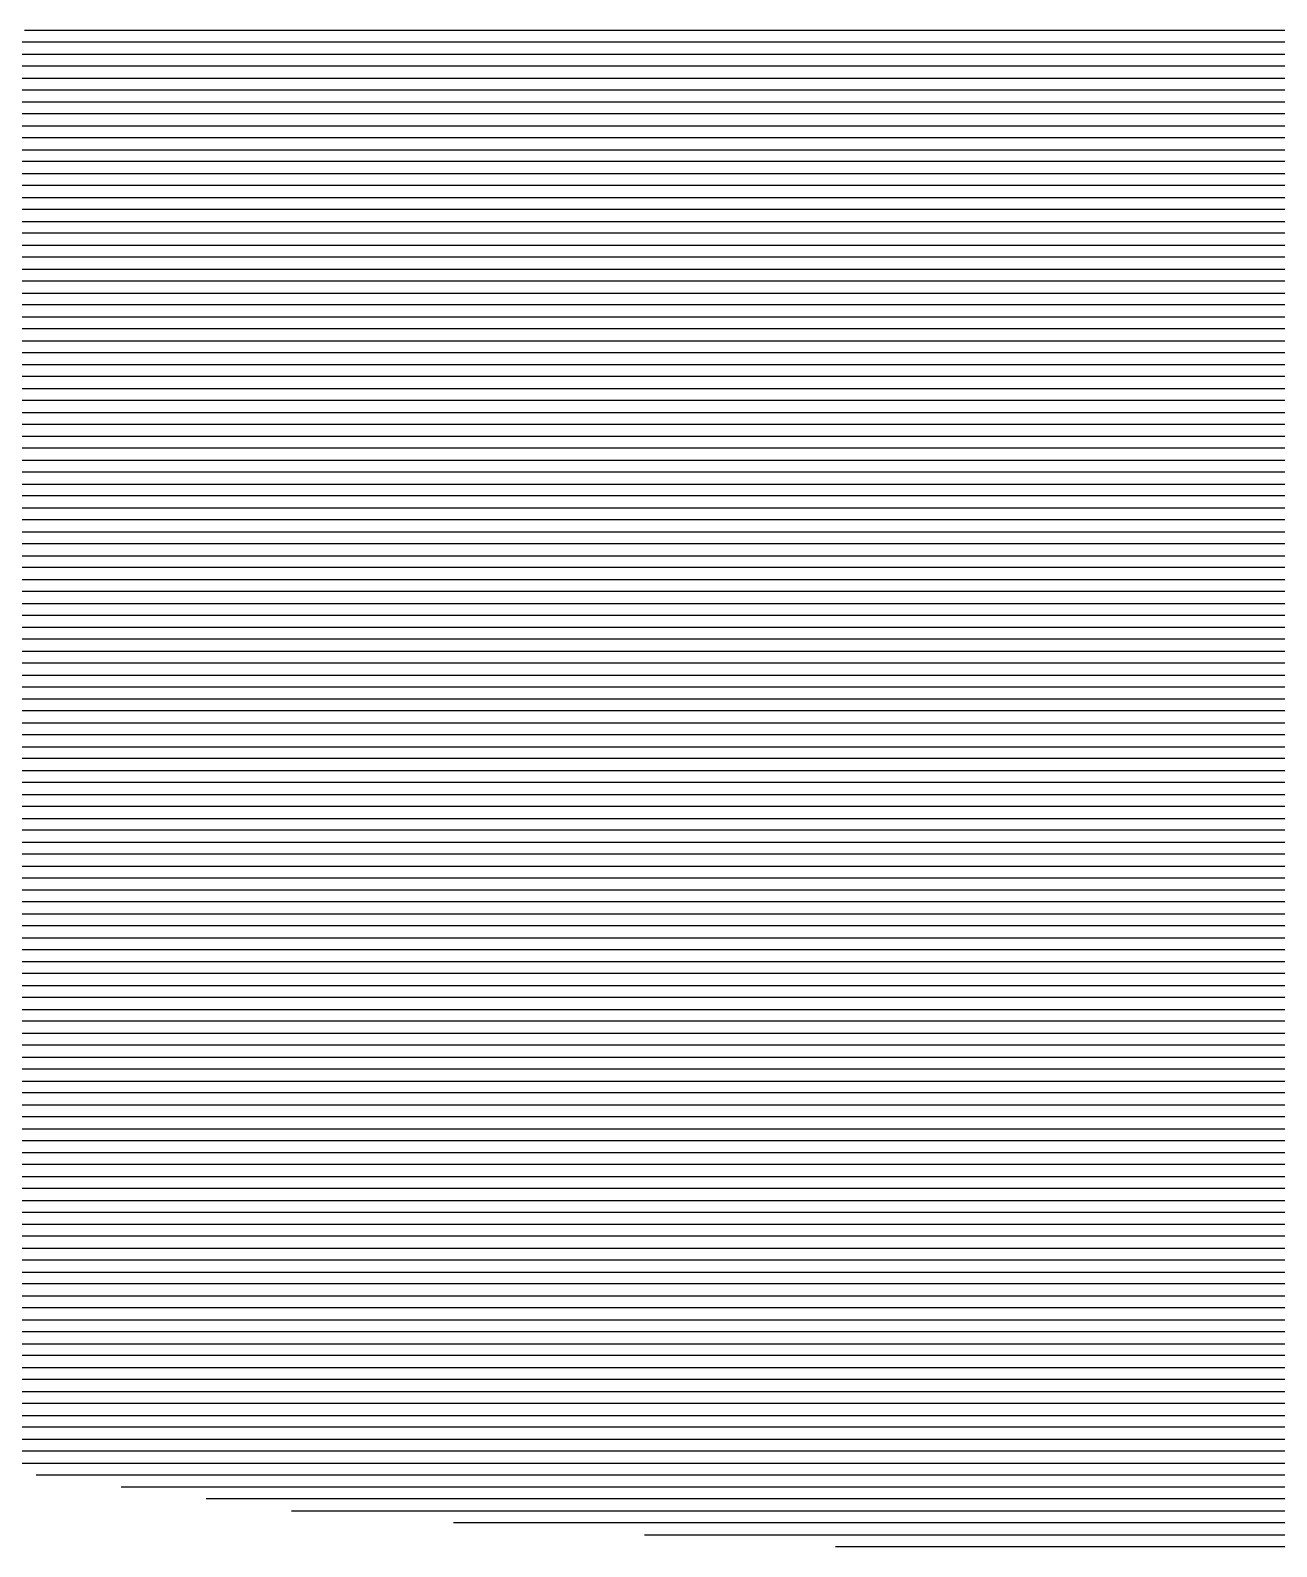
# Model space of a CAD drawing. Header units: metres. Extents: x -7 to 7, y -7 to 7.
# Drawn here: x -0.971 to 0.072, y -6.985 to -5.715 of the extents above; entities that cross this region are included whole.
import ezdxf

# ---------------------------------------------------------------- set-up
doc = ezdxf.new("R2010")
doc.units = ezdxf.units.M

msp = doc.modelspace()

# ---------------------------------------------------------------- linework, layer by layer
for p, q in [((-0.976164, -5.714853, -0.027551), (-0.775647, -5.714853, -0.005822)), ((-0.775647, -5.714853, -0.005822), (-0.489199, -5.714853, 0.025119)), ((-0.489199, -5.714853, 0.025119), (-0.299684, -5.714853, 0.046052)), ((-0.299684, -5.714853, 0.046052), (-0.015812, -5.714853, 0.077194)), ((-0.015812, -5.714853, 0.077194), (0.172051, -5.714853, 0.098316)), ((-0.775307, -5.724853, -0.005478), (-0.978388, -5.724853, -0.027485)), ((-0.491164, -5.724853, 0.025213), (-0.775307, -5.724853, -0.005478)), ((-0.299036, -5.724853, 0.046435), (-0.491164, -5.724853, 0.025213)), ((-0.01739, -5.724853, 0.077333), (-0.299036, -5.724853, 0.046435)), ((0.173122, -5.724853, 0.098753), (-0.01739, -5.724853, 0.077333)), ((-0.980612, -5.734853, -0.02742), (-0.774967, -5.734853, -0.005135)), ((-0.774967, -5.734853, -0.005135), (-0.493129, -5.734853, 0.025308)), ((-0.493129, -5.734853, 0.025308), (-0.298388, -5.734853, 0.046818)), ((-0.298388, -5.734853, 0.046818), (-0.018969, -5.734853, 0.077472)), ((-0.018969, -5.734853, 0.077472), (0.174192, -5.734853, 0.09919)), ((-0.774627, -5.744853, -0.004791), (-0.982836, -5.744853, -0.027354)), ((-0.495095, -5.744853, 0.025402), (-0.774627, -5.744853, -0.004791)), ((-0.297741, -5.744853, 0.047202), (-0.495095, -5.744853, 0.025402)), ((-0.020548, -5.744853, 0.07761), (-0.297741, -5.744853, 0.047202)), ((0.175263, -5.744853, 0.099627), (-0.020548, -5.744853, 0.07761)), ((-0.773948, -5.764853, -0.004104), (-0.987284, -5.764853, -0.027223)), ((-0.98506, -5.754853, -0.027288), (-0.774288, -5.754853, -0.004448)), ((-0.774288, -5.754853, -0.004448), (-0.49706, -5.754853, 0.025497)), ((-0.499025, -5.764853, 0.025591), (-0.773948, -5.764853, -0.004104)), ((-0.296445, -5.764853, 0.047968), (-0.499025, -5.764853, 0.025591)), ((-0.49706, -5.754853, 0.025497), (-0.297093, -5.754853, 0.047585)), ((-0.297093, -5.754853, 0.047585), (-0.022126, -5.754853, 0.077749)), ((-0.023705, -5.764853, 0.077888), (-0.296445, -5.764853, 0.047968)), ((0.177404, -5.764853, 0.1005), (-0.023705, -5.764853, 0.077888)), ((-0.022126, -5.754853, 0.077749), (0.176333, -5.754853, 0.100064)), ((-0.989508, -5.774853, -0.027157), (-0.773608, -5.774853, -0.003761)), ((-0.773608, -5.774853, -0.003761), (-0.500991, -5.774853, 0.025686)), ((-0.500991, -5.774853, 0.025686), (-0.295797, -5.774853, 0.048351)), ((-0.295797, -5.774853, 0.048351), (-0.025284, -5.774853, 0.078027)), ((-0.025284, -5.774853, 0.078027), (0.178475, -5.774853, 0.100937)), ((-0.773268, -5.784853, -0.003417), (-0.991732, -5.784853, -0.027091)), ((-0.502956, -5.784853, 0.02578), (-0.773268, -5.784853, -0.003417)), ((-0.295149, -5.784853, 0.048734), (-0.502956, -5.784853, 0.02578)), ((-0.026862, -5.784853, 0.078166), (-0.295149, -5.784853, 0.048734)), ((0.179545, -5.784853, 0.101374), (-0.026862, -5.784853, 0.078166)), ((-0.993956, -5.794853, -0.027026), (-0.772929, -5.794853, -0.003074)), ((-0.772929, -5.794853, -0.003074), (-0.504921, -5.794853, 0.025875)), ((-0.504921, -5.794853, 0.025875), (-0.294502, -5.794853, 0.049117)), ((-0.294502, -5.794853, 0.049117), (-0.028441, -5.794853, 0.078305)), ((-0.028441, -5.794853, 0.078305), (0.180616, -5.794853, 0.101811)), ((-0.998405, -5.814853, -0.026894), (-0.772249, -5.814853, -0.002387)), ((-0.772589, -5.804853, -0.00273), (-0.996181, -5.804853, -0.02696)), ((-0.506886, -5.804853, 0.025969), (-0.772589, -5.804853, -0.00273)), ((-0.772249, -5.814853, -0.002387), (-0.508852, -5.814853, 0.026064)), ((-0.508852, -5.814853, 0.026064), (-0.293206, -5.814853, 0.049884)), ((-0.293854, -5.804853, 0.0495), (-0.506886, -5.804853, 0.025969)), ((-0.03002, -5.804853, 0.078444), (-0.293854, -5.804853, 0.0495)), ((-0.293206, -5.814853, 0.049884), (-0.031598, -5.814853, 0.078583)), ((-0.031598, -5.814853, 0.078583), (0.182757, -5.814853, 0.102684)), ((0.181686, -5.804853, 0.102247), (-0.03002, -5.804853, 0.078444)), ((-0.771909, -5.824853, -0.002043), (-1.000629, -5.824853, -0.026829)), ((-0.510817, -5.824853, 0.026158), (-0.771909, -5.824853, -0.002043)), ((-0.292558, -5.824853, 0.050267), (-0.510817, -5.824853, 0.026158)), ((-0.033177, -5.824853, 0.078722), (-0.292558, -5.824853, 0.050267)), ((0.183828, -5.824853, 0.103121), (-0.033177, -5.824853, 0.078722)), ((-1.002853, -5.834853, -0.026763), (-0.77157, -5.834853, -0.0017)), ((-0.77157, -5.834853, -0.0017), (-0.512782, -5.834853, 0.026253)), ((-0.512782, -5.834853, 0.026253), (-0.29191, -5.834853, 0.05065)), ((-0.29191, -5.834853, 0.05065), (-0.034755, -5.834853, 0.078861)), ((-0.034755, -5.834853, 0.078861), (0.184898, -5.834853, 0.103558)), ((-0.77123, -5.844853, -0.001356), (-1.005077, -5.844853, -0.026697)), ((-0.514748, -5.844853, 0.026347), (-0.77123, -5.844853, -0.001356)), ((-0.291263, -5.844853, 0.051033), (-0.514748, -5.844853, 0.026347)), ((-0.036334, -5.844853, 0.078999), (-0.291263, -5.844853, 0.051033)), ((0.185969, -5.844853, 0.103994), (-0.036334, -5.844853, 0.078999)), ((-0.77055, -5.864853, -0.000669), (-1.009525, -5.864853, -0.026566)), ((-1.007301, -5.854853, -0.026632), (-0.77089, -5.854853, -0.001013)), ((-0.77089, -5.854853, -0.001013), (-0.516713, -5.854853, 0.026442)), ((-0.518678, -5.864853, 0.026536), (-0.77055, -5.864853, -0.000669)), ((-0.289967, -5.864853, 0.051799), (-0.518678, -5.864853, 0.026536)), ((-0.516713, -5.854853, 0.026442), (-0.290615, -5.854853, 0.051416)), ((-0.290615, -5.854853, 0.051416), (-0.037913, -5.854853, 0.079138)), ((-0.039491, -5.864853, 0.079277), (-0.289967, -5.864853, 0.051799)), ((0.18811, -5.864853, 0.104868), (-0.039491, -5.864853, 0.079277)), ((-0.037913, -5.854853, 0.079138), (0.187039, -5.854853, 0.104431)), ((-1.011749, -5.874853, -0.0265), (-0.770211, -5.874853, -0.000326)), ((-0.770211, -5.874853, -0.000326), (-0.520643, -5.874853, 0.026631)), ((-0.520643, -5.874853, 0.026631), (-0.289319, -5.874853, 0.052183)), ((-0.289319, -5.874853, 0.052183), (-0.04107, -5.874853, 0.079416)), ((-0.04107, -5.874853, 0.079416), (0.189181, -5.874853, 0.105305)), ((-0.769871, -5.884853, 0.000018), (-1.013973, -5.884853, -0.026435)), ((-0.522609, -5.884853, 0.026725), (-0.769871, -5.884853, 0.000018)), ((-0.288671, -5.884853, 0.052566), (-0.522609, -5.884853, 0.026725)), ((-0.042649, -5.884853, 0.079555), (-0.288671, -5.884853, 0.052566)), ((0.190251, -5.884853, 0.105742), (-0.042649, -5.884853, 0.079555)), ((-0.769192, -5.904853, 0.000705), (-1.018421, -5.904853, -0.026303)), ((-1.016197, -5.894853, -0.026369), (-0.769531, -5.894853, 0.000361)), ((-0.769531, -5.894853, 0.000361), (-0.524574, -5.894853, 0.02682)), ((-0.526539, -5.904853, 0.026914), (-0.769192, -5.904853, 0.000705)), ((-0.287376, -5.904853, 0.053332), (-0.526539, -5.904853, 0.026914)), ((-0.524574, -5.894853, 0.02682), (-0.288024, -5.894853, 0.052949)), ((-0.288024, -5.894853, 0.052949), (-0.044227, -5.894853, 0.079694)), ((-0.045806, -5.904853, 0.079833), (-0.287376, -5.904853, 0.053332)), ((0.192392, -5.904853, 0.106615), (-0.045806, -5.904853, 0.079833)), ((-0.044227, -5.894853, 0.079694), (0.191322, -5.894853, 0.106178)), ((-1.020645, -5.914853, -0.026238), (-0.768852, -5.914853, 0.001048)), ((-0.768852, -5.914853, 0.001048), (-0.528505, -5.914853, 0.027009)), ((-0.528505, -5.914853, 0.027009), (-0.286728, -5.914853, 0.053715)), ((-0.286728, -5.914853, 0.053715), (-0.047385, -5.914853, 0.079972)), ((-0.047385, -5.914853, 0.079972), (0.193463, -5.914853, 0.107052)), ((-0.768512, -5.924853, 0.001392), (-1.022869, -5.924853, -0.026172)), ((-0.53047, -5.924853, 0.027103), (-0.768512, -5.924853, 0.001392)), ((-0.28608, -5.924853, 0.054098), (-0.53047, -5.924853, 0.027103)), ((-0.048963, -5.924853, 0.080111), (-0.28608, -5.924853, 0.054098)), ((0.194534, -5.924853, 0.107489), (-0.048963, -5.924853, 0.080111)), ((-1.025094, -5.934853, -0.026106), (-0.768172, -5.934853, 0.001735)), ((-0.768172, -5.934853, 0.001735), (-0.532435, -5.934853, 0.027198)), ((-0.532435, -5.934853, 0.027198), (-0.285432, -5.934853, 0.054481)), ((-0.285432, -5.934853, 0.054481), (-0.050542, -5.934853, 0.08025)), ((-0.050542, -5.934853, 0.08025), (0.195604, -5.934853, 0.107925)), ((-1.029542, -5.954853, -0.025975), (-0.767493, -5.954853, 0.002422)), ((-0.767833, -5.944853, 0.002079), (-1.027318, -5.944853, -0.026041)), ((-0.5344, -5.944853, 0.027293), (-0.767833, -5.944853, 0.002079)), ((-0.767493, -5.954853, 0.002422), (-0.536366, -5.954853, 0.027387)), ((-0.536366, -5.954853, 0.027387), (-0.284137, -5.954853, 0.055248)), ((-0.284784, -5.944853, 0.054865), (-0.5344, -5.944853, 0.027293)), ((-0.052121, -5.944853, 0.080388), (-0.284784, -5.944853, 0.054865)), ((-0.284137, -5.954853, 0.055248), (-0.053699, -5.954853, 0.080527)), ((-0.053699, -5.954853, 0.080527), (0.197746, -5.954853, 0.108799)), ((0.196675, -5.944853, 0.108362), (-0.052121, -5.944853, 0.080388)), ((-0.767153, -5.964853, 0.002766), (-1.031766, -5.964853, -0.025909)), ((-0.538331, -5.964853, 0.027482), (-0.767153, -5.964853, 0.002766)), ((-0.283489, -5.964853, 0.055631), (-0.538331, -5.964853, 0.027482)), ((-0.055278, -5.964853, 0.080666), (-0.283489, -5.964853, 0.055631)), ((0.198816, -5.964853, 0.109236), (-0.055278, -5.964853, 0.080666)), ((-1.03399, -5.974853, -0.025844), (-0.766813, -5.974853, 0.003109)), ((-0.766813, -5.974853, 0.003109), (-0.540296, -5.974853, 0.027576)), ((-0.540296, -5.974853, 0.027576), (-0.282841, -5.974853, 0.056014)), ((-0.282841, -5.974853, 0.056014), (-0.056856, -5.974853, 0.080805)), ((-0.056856, -5.974853, 0.080805), (0.199887, -5.974853, 0.109672)), ((-0.766474, -5.984853, 0.003453), (-1.036214, -5.984853, -0.025778)), ((-0.542262, -5.984853, 0.027671), (-0.766474, -5.984853, 0.003453)), ((-0.282193, -5.984853, 0.056397), (-0.542262, -5.984853, 0.027671)), ((-0.058435, -5.984853, 0.080944), (-0.282193, -5.984853, 0.056397)), ((0.200957, -5.984853, 0.110109), (-0.058435, -5.984853, 0.080944)), ((-0.765794, -6.004853, 0.00414), (-1.040662, -6.004853, -0.025647)), ((-1.038438, -5.994853, -0.025713), (-0.766134, -5.994853, 0.003796)), ((-0.766134, -5.994853, 0.003796), (-0.544227, -5.994853, 0.027765)), ((-0.546192, -6.004853, 0.02786), (-0.765794, -6.004853, 0.00414)), ((-0.280898, -6.004853, 0.057163), (-0.546192, -6.004853, 0.02786)), ((-0.544227, -5.994853, 0.027765), (-0.281545, -5.994853, 0.05678)), ((-0.281545, -5.994853, 0.05678), (-0.060014, -5.994853, 0.081083)), ((-0.061592, -6.004853, 0.081222), (-0.280898, -6.004853, 0.057163)), ((0.203099, -6.004853, 0.110983), (-0.061592, -6.004853, 0.081222)), ((-0.060014, -5.994853, 0.081083), (0.202028, -5.994853, 0.110546)), ((-1.042886, -6.014853, -0.025581), (-0.765454, -6.014853, 0.004483)), ((-0.765454, -6.014853, 0.004483), (-0.548157, -6.014853, 0.027954)), ((-0.548157, -6.014853, 0.027954), (-0.28025, -6.014853, 0.057547)), ((-0.28025, -6.014853, 0.057547), (-0.063171, -6.014853, 0.081361)), ((-0.063171, -6.014853, 0.081361), (0.204169, -6.014853, 0.11142)), ((-0.765115, -6.024853, 0.004826), (-1.04511, -6.024853, -0.025516)), ((-0.550123, -6.024853, 0.028049), (-0.765115, -6.024853, 0.004826)), ((-0.279602, -6.024853, 0.05793), (-0.550123, -6.024853, 0.028049)), ((-0.06475, -6.024853, 0.0815), (-0.279602, -6.024853, 0.05793)), ((0.20524, -6.024853, 0.111856), (-0.06475, -6.024853, 0.0815)), ((-0.764435, -6.044853, 0.005513), (-1.049558, -6.044853, -0.025384)), ((-1.047334, -6.034853, -0.02545), (-0.764775, -6.034853, 0.00517)), ((-0.764775, -6.034853, 0.00517), (-0.552088, -6.034853, 0.028143)), ((-0.554053, -6.044853, 0.028238), (-0.764435, -6.044853, 0.005513)), ((-0.278306, -6.044853, 0.058696), (-0.554053, -6.044853, 0.028238)), ((-0.552088, -6.034853, 0.028143), (-0.278954, -6.034853, 0.058313)), ((-0.278954, -6.034853, 0.058313), (-0.066328, -6.034853, 0.081639)), ((-0.067907, -6.044853, 0.081777), (-0.278306, -6.044853, 0.058696)), ((0.207381, -6.044853, 0.11273), (-0.067907, -6.044853, 0.081777)), ((-0.066328, -6.034853, 0.081639), (0.20631, -6.034853, 0.112293)), ((-1.051782, -6.054853, -0.025319), (-0.764095, -6.054853, 0.005857)), ((-0.764095, -6.054853, 0.005857), (-0.556018, -6.054853, 0.028332)), ((-0.556018, -6.054853, 0.028332), (-0.277659, -6.054853, 0.059079)), ((-0.277659, -6.054853, 0.059079), (-0.069486, -6.054853, 0.081916)), ((-0.069486, -6.054853, 0.081916), (0.208452, -6.054853, 0.113167)), ((-0.763756, -6.064853, 0.0062), (-1.054007, -6.064853, -0.025253)), ((-0.557984, -6.064853, 0.028427), (-0.763756, -6.064853, 0.0062)), ((-0.277011, -6.064853, 0.059462), (-0.557984, -6.064853, 0.028427)), ((-0.071064, -6.064853, 0.082055), (-0.277011, -6.064853, 0.059462)), ((0.209522, -6.064853, 0.113603), (-0.071064, -6.064853, 0.082055)), ((-1.056231, -6.074853, -0.025187), (-0.763416, -6.074853, 0.006544)), ((-0.763416, -6.074853, 0.006544), (-0.559949, -6.074853, 0.028521)), ((-0.559949, -6.074853, 0.028521), (-0.276363, -6.074853, 0.059845)), ((-0.276363, -6.074853, 0.059845), (-0.072643, -6.074853, 0.082194)), ((-0.072643, -6.074853, 0.082194), (0.210593, -6.074853, 0.11404)), ((-1.060679, -6.094853, -0.025056), (-0.762737, -6.094853, 0.007231)), ((-0.763076, -6.084853, 0.006887), (-1.058455, -6.084853, -0.025122)), ((-0.561914, -6.084853, 0.028616), (-0.763076, -6.084853, 0.006887)), ((-0.762737, -6.094853, 0.007231), (-0.56388, -6.094853, 0.02871)), ((-0.56388, -6.094853, 0.02871), (-0.275067, -6.094853, 0.060612)), ((-0.275715, -6.084853, 0.060229), (-0.561914, -6.084853, 0.028616)), ((-0.074222, -6.084853, 0.082333), (-0.275715, -6.084853, 0.060229)), ((-0.275067, -6.094853, 0.060612), (-0.0758, -6.094853, 0.082472)), ((-0.0758, -6.094853, 0.082472), (0.212734, -6.094853, 0.114914)), ((0.211663, -6.084853, 0.114477), (-0.074222, -6.084853, 0.082333)), ((-0.762397, -6.104853, 0.007574), (-1.062903, -6.104853, -0.02499)), ((-0.565845, -6.104853, 0.028805), (-0.762397, -6.104853, 0.007574)), ((-0.27442, -6.104853, 0.060995), (-0.565845, -6.104853, 0.028805)), ((-0.077379, -6.104853, 0.082611), (-0.27442, -6.104853, 0.060995)), ((0.213805, -6.104853, 0.115351), (-0.077379, -6.104853, 0.082611)), ((-1.065127, -6.114853, -0.024925), (-0.762057, -6.114853, 0.007918)), ((-0.762057, -6.114853, 0.007918), (-0.56781, -6.114853, 0.028899)), ((-0.56781, -6.114853, 0.028899), (-0.273772, -6.114853, 0.061378)), ((-0.273772, -6.114853, 0.061378), (-0.078957, -6.114853, 0.08275)), ((-0.078957, -6.114853, 0.08275), (0.214875, -6.114853, 0.115787)), ((-0.761717, -6.124853, 0.008261), (-1.067351, -6.124853, -0.024859)), ((-0.569775, -6.124853, 0.028994), (-0.761717, -6.124853, 0.008261)), ((-0.273124, -6.124853, 0.061761), (-0.569775, -6.124853, 0.028994)), ((-0.080536, -6.124853, 0.082889), (-0.273124, -6.124853, 0.061761)), ((0.215946, -6.124853, 0.116224), (-0.080536, -6.124853, 0.082889)), ((-0.761038, -6.144853, 0.008948), (-1.071799, -6.144853, -0.024728)), ((-1.069575, -6.134853, -0.024793), (-0.761378, -6.134853, 0.008605)), ((-0.761378, -6.134853, 0.008605), (-0.571741, -6.134853, 0.029088)), ((-0.573706, -6.144853, 0.029183), (-0.761038, -6.144853, 0.008948)), ((-0.271828, -6.144853, 0.062527), (-0.573706, -6.144853, 0.029183)), ((-0.571741, -6.134853, 0.029088), (-0.272476, -6.134853, 0.062144)), ((-0.272476, -6.134853, 0.062144), (-0.082115, -6.134853, 0.083028)), ((-0.083693, -6.144853, 0.083166), (-0.271828, -6.144853, 0.062527)), ((0.218087, -6.144853, 0.117098), (-0.083693, -6.144853, 0.083166)), ((-0.082115, -6.134853, 0.083028), (0.217017, -6.134853, 0.116661)), ((-1.074023, -6.154853, -0.024662), (-0.760698, -6.154853, 0.009292)), ((-0.760698, -6.154853, 0.009292), (-0.575671, -6.154853, 0.029277)), ((-0.575671, -6.154853, 0.029277), (-0.271181, -6.154853, 0.062911)), ((-0.271181, -6.154853, 0.062911), (-0.085272, -6.154853, 0.083305)), ((-0.085272, -6.154853, 0.083305), (0.219158, -6.154853, 0.117534)), ((-0.760358, -6.164853, 0.009635), (-1.076247, -6.164853, -0.024596)), ((-0.577637, -6.164853, 0.029372), (-0.760358, -6.164853, 0.009635)), ((-0.270533, -6.164853, 0.063294), (-0.577637, -6.164853, 0.029372)), ((-0.086851, -6.164853, 0.083444), (-0.270533, -6.164853, 0.063294)), ((0.220228, -6.164853, 0.117971), (-0.086851, -6.164853, 0.083444)), ((-0.759679, -6.184853, 0.010322), (-1.080695, -6.184853, -0.024465)), ((-1.078471, -6.174853, -0.024531), (-0.760019, -6.174853, 0.009979)), ((-0.760019, -6.174853, 0.009979), (-0.579602, -6.174853, 0.029466)), ((-0.581567, -6.184853, 0.029561), (-0.759679, -6.184853, 0.010322)), ((-0.269237, -6.184853, 0.06406), (-0.581567, -6.184853, 0.029561)), ((-0.579602, -6.174853, 0.029466), (-0.269885, -6.174853, 0.063677)), ((-0.269885, -6.174853, 0.063677), (-0.088429, -6.174853, 0.083583)), ((-0.090008, -6.184853, 0.083722), (-0.269237, -6.184853, 0.06406)), ((0.22237, -6.184853, 0.118845), (-0.090008, -6.184853, 0.083722)), ((-0.088429, -6.174853, 0.083583), (0.221299, -6.174853, 0.118408)), ((-1.08292, -6.194853, -0.024399), (-0.759339, -6.194853, 0.010666)), ((-0.759339, -6.194853, 0.010666), (-0.583532, -6.194853, 0.029655)), ((-0.583532, -6.194853, 0.029655), (-0.268589, -6.194853, 0.064443)), ((-0.268589, -6.194853, 0.064443), (-0.091587, -6.194853, 0.083861)), ((-0.091587, -6.194853, 0.083861), (0.22344, -6.194853, 0.119281)), ((-0.758999, -6.204853, 0.011009), (-1.085144, -6.204853, -0.024334)), ((-0.585498, -6.204853, 0.02975), (-0.758999, -6.204853, 0.011009)), ((-0.267942, -6.204853, 0.064826), (-0.585498, -6.204853, 0.02975)), ((-0.093165, -6.204853, 0.084), (-0.267942, -6.204853, 0.064826)), ((0.224511, -6.204853, 0.119718), (-0.093165, -6.204853, 0.084)), ((-1.087368, -6.214853, -0.024268), (-0.75866, -6.214853, 0.011353)), ((-0.75866, -6.214853, 0.011353), (-0.587463, -6.214853, 0.029844)), ((-0.587463, -6.214853, 0.029844), (-0.267294, -6.214853, 0.06521)), ((-0.267294, -6.214853, 0.06521), (-0.094744, -6.214853, 0.084139)), ((-0.094744, -6.214853, 0.084139), (0.225581, -6.214853, 0.120155)), ((-1.091816, -6.234853, -0.024137), (-0.75798, -6.234853, 0.01204)), ((-0.75832, -6.224853, 0.011696), (-1.089592, -6.224853, -0.024202)), ((-0.589428, -6.224853, 0.029939), (-0.75832, -6.224853, 0.011696)), ((-0.75798, -6.234853, 0.01204), (-0.591394, -6.234853, 0.030033)), ((-0.591394, -6.234853, 0.030033), (-0.265998, -6.234853, 0.065976)), ((-0.266646, -6.224853, 0.065593), (-0.589428, -6.224853, 0.029939)), ((-0.096323, -6.224853, 0.084278), (-0.266646, -6.224853, 0.065593)), ((-0.265998, -6.234853, 0.065976), (-0.097901, -6.234853, 0.084417)), ((-0.097901, -6.234853, 0.084417), (0.227723, -6.234853, 0.121029)), ((0.226652, -6.224853, 0.120592), (-0.096323, -6.224853, 0.084278)), ((-0.75764, -6.244853, 0.012383), (-1.09404, -6.244853, -0.024071)), ((-0.593359, -6.244853, 0.030128), (-0.75764, -6.244853, 0.012383)), ((-0.26535, -6.244853, 0.066359), (-0.593359, -6.244853, 0.030128)), ((-0.09948, -6.244853, 0.084555), (-0.26535, -6.244853, 0.066359)), ((0.228793, -6.244853, 0.121465), (-0.09948, -6.244853, 0.084555)), ((-1.096264, -6.254853, -0.024005), (-0.757301, -6.254853, 0.012727)), ((-0.757301, -6.254853, 0.012727), (-0.595324, -6.254853, 0.030222)), ((-0.595324, -6.254853, 0.030222), (-0.264702, -6.254853, 0.066742)), ((-0.264702, -6.254853, 0.066742), (-0.101058, -6.254853, 0.084694)), ((-0.101058, -6.254853, 0.084694), (0.229864, -6.254853, 0.121902)), ((-0.756961, -6.264853, 0.01307), (-1.098488, -6.264853, -0.02394)), ((-0.597289, -6.264853, 0.030317), (-0.756961, -6.264853, 0.01307)), ((-0.264055, -6.264853, 0.067125), (-0.597289, -6.264853, 0.030317)), ((-0.102637, -6.264853, 0.084833), (-0.264055, -6.264853, 0.067125)), ((0.230934, -6.264853, 0.122339), (-0.102637, -6.264853, 0.084833)), ((-0.756282, -6.284853, 0.013757), (-1.102936, -6.284853, -0.023809)), ((-1.100712, -6.274853, -0.023874), (-0.756621, -6.274853, 0.013414)), ((-0.756621, -6.274853, 0.013414), (-0.599255, -6.274853, 0.030411)), ((-0.60122, -6.284853, 0.030506), (-0.756282, -6.284853, 0.013757)), ((-0.262759, -6.284853, 0.067892), (-0.60122, -6.284853, 0.030506)), ((-0.599255, -6.274853, 0.030411), (-0.263407, -6.274853, 0.067508)), ((-0.263407, -6.274853, 0.067508), (-0.104216, -6.274853, 0.084972)), ((-0.105794, -6.284853, 0.085111), (-0.262759, -6.284853, 0.067892)), ((0.233076, -6.284853, 0.123212), (-0.105794, -6.284853, 0.085111)), ((-0.104216, -6.274853, 0.084972), (0.232005, -6.274853, 0.122776)), ((-1.10516, -6.294853, -0.023743), (-0.755942, -6.294853, 0.014101)), ((-0.755942, -6.294853, 0.014101), (-0.603185, -6.294853, 0.0306)), ((-0.603185, -6.294853, 0.0306), (-0.262111, -6.294853, 0.068275)), ((-0.262111, -6.294853, 0.068275), (-0.107373, -6.294853, 0.08525)), ((-0.107373, -6.294853, 0.08525), (0.234146, -6.294853, 0.123649)), ((-0.755602, -6.304853, 0.014444), (-1.107384, -6.304853, -0.023677)), ((-0.605151, -6.304853, 0.030695), (-0.755602, -6.304853, 0.014444)), ((-0.261463, -6.304853, 0.068658), (-0.605151, -6.304853, 0.030695)), ((-0.108952, -6.304853, 0.085389), (-0.261463, -6.304853, 0.068658)), ((0.235217, -6.304853, 0.124086), (-0.108952, -6.304853, 0.085389)), ((-1.109608, -6.314853, -0.023612), (-0.755262, -6.314853, 0.014788)), ((-0.755262, -6.314853, 0.014788), (-0.607116, -6.314853, 0.030789)), ((-0.607116, -6.314853, 0.030789), (-0.260816, -6.314853, 0.069041)), ((-0.260816, -6.314853, 0.069041), (-0.11053, -6.314853, 0.085528)), ((-0.11053, -6.314853, 0.085528), (0.236287, -6.314853, 0.124523)), ((-1.114057, -6.334853, -0.02348), (-0.754583, -6.334853, 0.015475)), ((-0.754923, -6.324853, 0.015131), (-1.111833, -6.324853, -0.023546)), ((-0.609081, -6.324853, 0.030884), (-0.754923, -6.324853, 0.015131)), ((-0.754583, -6.334853, 0.015475), (-0.611046, -6.334853, 0.030978)), ((-0.611046, -6.334853, 0.030978), (-0.25952, -6.334853, 0.069807)), ((-0.260168, -6.324853, 0.069424), (-0.609081, -6.324853, 0.030884)), ((-0.112109, -6.324853, 0.085667), (-0.260168, -6.324853, 0.069424)), ((-0.25952, -6.334853, 0.069807), (-0.113688, -6.334853, 0.085806)), ((-0.113688, -6.334853, 0.085806), (0.238429, -6.334853, 0.125396)), ((0.237358, -6.324853, 0.12496), (-0.112109, -6.324853, 0.085667)), ((-0.754243, -6.344853, 0.015818), (-1.116281, -6.344853, -0.023415)), ((-0.613012, -6.344853, 0.031073), (-0.754243, -6.344853, 0.015818)), ((-0.258872, -6.344853, 0.07019), (-0.613012, -6.344853, 0.031073)), ((-0.115266, -6.344853, 0.085944), (-0.258872, -6.344853, 0.07019)), ((0.239499, -6.344853, 0.125833), (-0.115266, -6.344853, 0.085944)), ((-1.118505, -6.354853, -0.023349), (-0.753903, -6.354853, 0.016162)), ((-0.753903, -6.354853, 0.016162), (-0.614977, -6.354853, 0.031167)), ((-0.614977, -6.354853, 0.031167), (-0.258224, -6.354853, 0.070574)), ((-0.258224, -6.354853, 0.070574), (-0.116845, -6.354853, 0.086083)), ((-0.116845, -6.354853, 0.086083), (0.24057, -6.354853, 0.12627)), ((-1.122953, -6.374853, -0.023218), (-0.753224, -6.374853, 0.016848)), ((-0.753564, -6.364853, 0.016505), (-1.120729, -6.364853, -0.023283)), ((-0.616942, -6.364853, 0.031262), (-0.753564, -6.364853, 0.016505)), ((-0.753224, -6.374853, 0.016848), (-0.618908, -6.374853, 0.031357)), ((-0.618908, -6.374853, 0.031357), (-0.256929, -6.374853, 0.07134)), ((-0.257577, -6.364853, 0.070957), (-0.616942, -6.364853, 0.031262)), ((-0.118424, -6.364853, 0.086222), (-0.257577, -6.364853, 0.070957)), ((-0.256929, -6.374853, 0.07134), (-0.120002, -6.374853, 0.086361)), ((-0.120002, -6.374853, 0.086361), (0.242711, -6.374853, 0.127143)), ((0.241641, -6.364853, 0.126707), (-0.118424, -6.364853, 0.086222)), ((-0.752884, -6.384853, 0.017192), (-1.125177, -6.384853, -0.023152)), ((-0.620873, -6.384853, 0.031451), (-0.752884, -6.384853, 0.017192)), ((-0.256281, -6.384853, 0.071723), (-0.620873, -6.384853, 0.031451)), ((-0.121581, -6.384853, 0.0865), (-0.256281, -6.384853, 0.071723)), ((0.243782, -6.384853, 0.12758), (-0.121581, -6.384853, 0.0865)), ((-1.127401, -6.394853, -0.023086), (-0.752544, -6.394853, 0.017535)), ((-0.752544, -6.394853, 0.017535), (-0.622838, -6.394853, 0.031546)), ((-0.622838, -6.394853, 0.031546), (-0.255633, -6.394853, 0.072106)), ((-0.255633, -6.394853, 0.072106), (-0.123159, -6.394853, 0.086639)), ((-0.123159, -6.394853, 0.086639), (0.244852, -6.394853, 0.128017)), ((-0.752205, -6.404853, 0.017879), (-1.129625, -6.404853, -0.023021)), ((-0.624803, -6.404853, 0.03164), (-0.752205, -6.404853, 0.017879)), ((-0.254985, -6.404853, 0.072489), (-0.624803, -6.404853, 0.03164)), ((-0.124738, -6.404853, 0.086778), (-0.254985, -6.404853, 0.072489)), ((0.245923, -6.404853, 0.128454), (-0.124738, -6.404853, 0.086778)), ((-0.751525, -6.424853, 0.018566), (-1.134073, -6.424853, -0.022889)), ((-1.131849, -6.414853, -0.022955), (-0.751865, -6.414853, 0.018222)), ((-0.751865, -6.414853, 0.018222), (-0.626769, -6.414853, 0.031735)), ((-0.628734, -6.424853, 0.031829), (-0.751525, -6.424853, 0.018566)), ((-0.25369, -6.424853, 0.073256), (-0.628734, -6.424853, 0.031829)), ((-0.626769, -6.414853, 0.031735), (-0.254338, -6.414853, 0.072872)), ((-0.254338, -6.414853, 0.072872), (-0.126317, -6.414853, 0.086917)), ((-0.127895, -6.424853, 0.087056), (-0.25369, -6.424853, 0.073256)), ((0.248064, -6.424853, 0.129327), (-0.127895, -6.424853, 0.087056)), ((-0.126317, -6.414853, 0.086917), (0.246994, -6.414853, 0.12889)), ((-1.136297, -6.434853, -0.022824), (-0.751185, -6.434853, 0.018909)), ((-0.751185, -6.434853, 0.018909), (-0.630699, -6.434853, 0.031924)), ((-0.630699, -6.434853, 0.031924), (-0.253042, -6.434853, 0.073639)), ((-0.253042, -6.434853, 0.073639), (-0.129474, -6.434853, 0.087195)), ((-0.129474, -6.434853, 0.087195), (0.249135, -6.434853, 0.129764)), ((-0.750846, -6.444853, 0.019253), (-1.138521, -6.444853, -0.022758)), ((-0.632665, -6.444853, 0.032018), (-0.750846, -6.444853, 0.019253)), ((-0.252394, -6.444853, 0.074022), (-0.632665, -6.444853, 0.032018)), ((-0.131053, -6.444853, 0.087333), (-0.252394, -6.444853, 0.074022)), ((0.250205, -6.444853, 0.130201), (-0.131053, -6.444853, 0.087333)), ((-1.140746, -6.454853, -0.022692), (-0.750506, -6.454853, 0.019596)), ((-0.750506, -6.454853, 0.019596), (-0.63463, -6.454853, 0.032113)), ((-0.63463, -6.454853, 0.032113), (-0.251746, -6.454853, 0.074405)), ((-0.251746, -6.454853, 0.074405), (-0.132631, -6.454853, 0.087472)), ((-0.132631, -6.454853, 0.087472), (0.251276, -6.454853, 0.130638)), ((-1.145194, -6.474853, -0.022561), (-0.749827, -6.474853, 0.020283)), ((-0.750166, -6.464853, 0.01994), (-1.14297, -6.464853, -0.022627)), ((-0.636595, -6.464853, 0.032207), (-0.750166, -6.464853, 0.01994)), ((-0.749827, -6.474853, 0.020283), (-0.63856, -6.474853, 0.032302)), ((-0.63856, -6.474853, 0.032302), (-0.250451, -6.474853, 0.075171)), ((-0.251099, -6.464853, 0.074788), (-0.636595, -6.464853, 0.032207)), ((-0.13421, -6.464853, 0.087611), (-0.251099, -6.464853, 0.074788)), ((-0.250451, -6.474853, 0.075171), (-0.135789, -6.474853, 0.08775)), ((-0.135789, -6.474853, 0.08775), (0.253417, -6.474853, 0.131511)), ((0.252347, -6.464853, 0.131074), (-0.13421, -6.464853, 0.087611)), ((-0.749487, -6.484853, 0.020627), (-1.147418, -6.484853, -0.022495)), ((-0.640526, -6.484853, 0.032396), (-0.749487, -6.484853, 0.020627)), ((-0.249803, -6.484853, 0.075555), (-0.640526, -6.484853, 0.032396)), ((-0.137367, -6.484853, 0.087889), (-0.249803, -6.484853, 0.075555)), ((0.254488, -6.484853, 0.131948), (-0.137367, -6.484853, 0.087889)), ((-1.149642, -6.494853, -0.02243), (-0.749147, -6.494853, 0.02097)), ((-0.749147, -6.494853, 0.02097), (-0.642491, -6.494853, 0.032491)), ((-0.642491, -6.494853, 0.032491), (-0.249155, -6.494853, 0.075938)), ((-0.249155, -6.494853, 0.075938), (-0.138946, -6.494853, 0.088028)), ((-0.138946, -6.494853, 0.088028), (0.255558, -6.494853, 0.132385)), ((-1.15409, -6.514853, -0.022298), (-0.748468, -6.514853, 0.021657)), ((-0.748807, -6.504853, 0.021314), (-1.151866, -6.504853, -0.022364)), ((-0.644456, -6.504853, 0.032585), (-0.748807, -6.504853, 0.021314)), ((-0.748468, -6.514853, 0.021657), (-0.646422, -6.514853, 0.03268)), ((-0.646422, -6.514853, 0.03268), (-0.24786, -6.514853, 0.076704)), ((-0.248507, -6.504853, 0.076321), (-0.644456, -6.504853, 0.032585)), ((-0.140525, -6.504853, 0.088167), (-0.248507, -6.504853, 0.076321)), ((-0.24786, -6.514853, 0.076704), (-0.142103, -6.514853, 0.088306)), ((-0.142103, -6.514853, 0.088306), (0.2577, -6.514853, 0.133258)), ((0.256629, -6.504853, 0.132821), (-0.140525, -6.504853, 0.088167)), ((-0.748128, -6.524853, 0.022001), (-1.156314, -6.524853, -0.022233)), ((-0.648387, -6.524853, 0.032774), (-0.748128, -6.524853, 0.022001)), ((-0.247212, -6.524853, 0.077087), (-0.648387, -6.524853, 0.032774)), ((-0.143682, -6.524853, 0.088445), (-0.247212, -6.524853, 0.077087)), ((0.25877, -6.524853, 0.133695), (-0.143682, -6.524853, 0.088445)), ((-1.158538, -6.534853, -0.022167), (-0.747788, -6.534853, 0.022344)), ((-0.747788, -6.534853, 0.022344), (-0.650352, -6.534853, 0.032869)), ((-0.650352, -6.534853, 0.032869), (-0.246564, -6.534853, 0.07747)), ((-0.246564, -6.534853, 0.07747), (-0.14526, -6.534853, 0.088584)), ((-0.14526, -6.534853, 0.088584), (0.259841, -6.534853, 0.134132)), ((-0.747448, -6.544853, 0.022688), (-1.160762, -6.544853, -0.022101)), ((-0.652317, -6.544853, 0.032963), (-0.747448, -6.544853, 0.022688)), ((-0.245916, -6.544853, 0.077853), (-0.652317, -6.544853, 0.032963)), ((-0.146839, -6.544853, 0.088722), (-0.245916, -6.544853, 0.077853)), ((0.260912, -6.544853, 0.134569), (-0.146839, -6.544853, 0.088722)), ((-0.746769, -6.564853, 0.023375), (-1.16521, -6.564853, -0.02197)), ((-1.162986, -6.554853, -0.022036), (-0.747109, -6.554853, 0.023031)), ((-0.747109, -6.554853, 0.023031), (-0.654283, -6.554853, 0.033058)), ((-0.656248, -6.564853, 0.033152), (-0.746769, -6.564853, 0.023375)), ((-0.24462, -6.564853, 0.07862), (-0.656248, -6.564853, 0.033152)), ((-0.654283, -6.554853, 0.033058), (-0.245268, -6.554853, 0.078237)), ((-0.245268, -6.554853, 0.078237), (-0.148418, -6.554853, 0.088861)), ((-0.149996, -6.564853, 0.089), (-0.24462, -6.564853, 0.07862)), ((0.263053, -6.564853, 0.135442), (-0.149996, -6.564853, 0.089)), ((-0.148418, -6.554853, 0.088861), (0.261982, -6.554853, 0.135005)), ((-1.167434, -6.574853, -0.021905), (-0.746429, -6.574853, 0.023718)), ((-0.746429, -6.574853, 0.023718), (-0.658213, -6.574853, 0.033247)), ((-0.658213, -6.574853, 0.033247), (-0.243973, -6.574853, 0.079003)), ((-0.243973, -6.574853, 0.079003), (-0.151575, -6.574853, 0.089139)), ((-0.151575, -6.574853, 0.089139), (0.264123, -6.574853, 0.135879)), ((-0.746089, -6.584853, 0.024062), (-1.169659, -6.584853, -0.021839)), ((-0.660179, -6.584853, 0.033341), (-0.746089, -6.584853, 0.024062)), ((-0.243325, -6.584853, 0.079386), (-0.660179, -6.584853, 0.033341)), ((-0.153154, -6.584853, 0.089278), (-0.243325, -6.584853, 0.079386)), ((0.265194, -6.584853, 0.136316), (-0.153154, -6.584853, 0.089278)), ((-1.171883, -6.594853, -0.021773), (-0.74575, -6.594853, 0.024405)), ((-0.74575, -6.594853, 0.024405), (-0.662144, -6.594853, 0.033436)), ((-0.662144, -6.594853, 0.033436), (-0.242677, -6.594853, 0.079769)), ((-0.242677, -6.594853, 0.079769), (-0.154732, -6.594853, 0.089417)), ((-0.154732, -6.594853, 0.089417), (0.266265, -6.594853, 0.136752)), ((-1.176331, -6.614853, -0.021642), (-0.74507, -6.614853, 0.025092)), ((-0.74541, -6.604853, 0.024749), (-1.174107, -6.604853, -0.021708)), ((-0.664109, -6.604853, 0.03353), (-0.74541, -6.604853, 0.024749)), ((-0.74507, -6.614853, 0.025092), (-0.666074, -6.614853, 0.033625)), ((-0.666074, -6.614853, 0.033625), (-0.241381, -6.614853, 0.080535)), ((-0.242029, -6.604853, 0.080152), (-0.664109, -6.604853, 0.03353)), ((-0.156311, -6.604853, 0.089556), (-0.242029, -6.604853, 0.080152)), ((-0.241381, -6.614853, 0.080535), (-0.15789, -6.614853, 0.089695)), ((-0.15789, -6.614853, 0.089695), (0.268406, -6.614853, 0.137626)), ((0.267335, -6.604853, 0.137189), (-0.156311, -6.604853, 0.089556)), ((-0.74473, -6.624853, 0.025436), (-1.178555, -6.624853, -0.021576)), ((-0.66804, -6.624853, 0.033719), (-0.74473, -6.624853, 0.025436)), ((-0.240734, -6.624853, 0.080919), (-0.66804, -6.624853, 0.033719)), ((-0.159468, -6.624853, 0.089834), (-0.240734, -6.624853, 0.080919)), ((0.269476, -6.624853, 0.138063), (-0.159468, -6.624853, 0.089834)), ((-1.180779, -6.634853, -0.021511), (-0.744391, -6.634853, 0.025779)), ((-0.744391, -6.634853, 0.025779), (-0.670005, -6.634853, 0.033814)), ((-0.670005, -6.634853, 0.033814), (-0.240086, -6.634853, 0.081302)), ((-0.240086, -6.634853, 0.081302), (-0.161047, -6.634853, 0.089973)), ((-0.161047, -6.634853, 0.089973), (0.270547, -6.634853, 0.138499)), ((-0.744051, -6.644853, 0.026123), (-1.183003, -6.644853, -0.021445)), ((-0.67197, -6.644853, 0.033908), (-0.744051, -6.644853, 0.026123)), ((-0.239438, -6.644853, 0.081685), (-0.67197, -6.644853, 0.033908)), ((-0.162626, -6.644853, 0.090111), (-0.239438, -6.644853, 0.081685)), ((0.271618, -6.644853, 0.138936), (-0.162626, -6.644853, 0.090111)), ((-0.743372, -6.664853, 0.02681), (-1.187451, -6.664853, -0.021314)), ((-1.185227, -6.654853, -0.021379), (-0.743711, -6.654853, 0.026466)), ((-0.743711, -6.654853, 0.026466), (-0.673935, -6.654853, 0.034003)), ((-0.675901, -6.664853, 0.034097), (-0.743372, -6.664853, 0.02681)), ((-0.238142, -6.664853, 0.082451), (-0.675901, -6.664853, 0.034097)), ((-0.673935, -6.654853, 0.034003), (-0.23879, -6.654853, 0.082068)), ((-0.23879, -6.654853, 0.082068), (-0.164204, -6.654853, 0.09025)), ((-0.165783, -6.664853, 0.090389), (-0.238142, -6.664853, 0.082451)), ((0.273759, -6.664853, 0.13981), (-0.165783, -6.664853, 0.090389)), ((-0.164204, -6.654853, 0.09025), (0.272688, -6.654853, 0.139373)), ((-1.189675, -6.674853, -0.021248), (-0.743032, -6.674853, 0.027153)), ((-0.743032, -6.674853, 0.027153), (-0.677866, -6.674853, 0.034192)), ((-0.677866, -6.674853, 0.034192), (-0.237495, -6.674853, 0.082834)), ((-0.237495, -6.674853, 0.082834), (-0.167361, -6.674853, 0.090528)), ((-0.167361, -6.674853, 0.090528), (0.274829, -6.674853, 0.140247)), ((-0.742692, -6.684853, 0.027497), (-1.191899, -6.684853, -0.021182)), ((-0.679831, -6.684853, 0.034286), (-0.742692, -6.684853, 0.027497)), ((-0.236847, -6.684853, 0.083217), (-0.679831, -6.684853, 0.034286)), ((-0.16894, -6.684853, 0.090667), (-0.236847, -6.684853, 0.083217)), ((0.2759, -6.684853, 0.140683), (-0.16894, -6.684853, 0.090667)), ((-0.742013, -6.704853, 0.028184), (-1.196347, -6.704853, -0.021051)), ((-1.194123, -6.694853, -0.021117), (-0.742352, -6.694853, 0.02784)), ((-0.742352, -6.694853, 0.02784), (-0.681797, -6.694853, 0.034381)), ((-0.683762, -6.704853, 0.034475), (-0.742013, -6.704853, 0.028184)), ((-0.235551, -6.704853, 0.083984), (-0.683762, -6.704853, 0.034475)), ((-0.681797, -6.694853, 0.034381), (-0.236199, -6.694853, 0.083601)), ((-0.236199, -6.694853, 0.083601), (-0.170519, -6.694853, 0.090806)), ((-0.172097, -6.704853, 0.090945), (-0.235551, -6.704853, 0.083984)), ((0.278041, -6.704853, 0.141557), (-0.172097, -6.704853, 0.090945)), ((-0.170519, -6.694853, 0.090806), (0.276971, -6.694853, 0.14112)), ((-1.198572, -6.714853, -0.020985), (-0.741673, -6.714853, 0.028527)), ((-0.741673, -6.714853, 0.028527), (-0.685727, -6.714853, 0.03457)), ((-0.685727, -6.714853, 0.03457), (-0.234903, -6.714853, 0.084367)), ((-0.234903, -6.714853, 0.084367), (-0.173676, -6.714853, 0.091084)), ((-0.173676, -6.714853, 0.091084), (0.279112, -6.714853, 0.141994)), ((-0.741333, -6.724853, 0.02887), (-1.200796, -6.724853, -0.02092)), ((-0.687692, -6.724853, 0.034664), (-0.741333, -6.724853, 0.02887)), ((-0.234256, -6.724853, 0.08475), (-0.687692, -6.724853, 0.034664)), ((-0.175255, -6.724853, 0.091223), (-0.234256, -6.724853, 0.08475)), ((0.280182, -6.724853, 0.14243), (-0.175255, -6.724853, 0.091223)), ((-1.20302, -6.734853, -0.020854), (-0.740993, -6.734853, 0.029214)), ((-0.740993, -6.734853, 0.029214), (-0.689658, -6.734853, 0.034759)), ((-0.689658, -6.734853, 0.034759), (-0.233608, -6.734853, 0.085133)), ((-0.233608, -6.734853, 0.085133), (-0.176833, -6.734853, 0.091362)), ((-0.176833, -6.734853, 0.091362), (0.281253, -6.734853, 0.142867)), ((-1.207468, -6.754853, -0.020723), (-0.740314, -6.754853, 0.029901)), ((-0.740654, -6.744853, 0.029557), (-1.205244, -6.744853, -0.020788)), ((-0.691623, -6.744853, 0.034853), (-0.740654, -6.744853, 0.029557)), ((-0.740314, -6.754853, 0.029901), (-0.693588, -6.754853, 0.034948)), ((-0.693588, -6.754853, 0.034948), (-0.232312, -6.754853, 0.085899)), ((-0.23296, -6.744853, 0.085516), (-0.691623, -6.744853, 0.034853)), ((-0.178412, -6.744853, 0.0915), (-0.23296, -6.744853, 0.085516)), ((-0.232312, -6.754853, 0.085899), (-0.179991, -6.754853, 0.091639)), ((-0.179991, -6.754853, 0.091639), (0.283394, -6.754853, 0.143741)), ((0.282324, -6.744853, 0.143304), (-0.178412, -6.744853, 0.0915)), ((-0.739974, -6.764853, 0.030244), (-1.209692, -6.764853, -0.020657)), ((-0.695554, -6.764853, 0.035042), (-0.739974, -6.764853, 0.030244)), ((-0.231664, -6.764853, 0.086283), (-0.695554, -6.764853, 0.035042)), ((-0.181569, -6.764853, 0.091778), (-0.231664, -6.764853, 0.086283)), ((0.284465, -6.764853, 0.144178), (-0.181569, -6.764853, 0.091778)), ((-1.211916, -6.774853, -0.020591), (-0.739634, -6.774853, 0.030588)), ((-0.739634, -6.774853, 0.030588), (-0.697519, -6.774853, 0.035137)), ((-0.697519, -6.774853, 0.035137), (-0.231017, -6.774853, 0.086666)), ((-0.231017, -6.774853, 0.086666), (-0.183148, -6.774853, 0.091917)), ((-0.183148, -6.774853, 0.091917), (0.285536, -6.774853, 0.144614)), ((-0.739295, -6.784853, 0.030931), (-1.21414, -6.784853, -0.020526)), ((-0.699484, -6.784853, 0.035231), (-0.739295, -6.784853, 0.030931)), ((-0.230369, -6.784853, 0.087049), (-0.699484, -6.784853, 0.035231)), ((-0.184727, -6.784853, 0.092056), (-0.230369, -6.784853, 0.087049)), ((0.286606, -6.784853, 0.145051), (-0.184727, -6.784853, 0.092056)), ((-0.738615, -6.804853, 0.031618), (-1.218588, -6.804853, -0.020394)), ((-1.216364, -6.794853, -0.02046), (-0.738955, -6.794853, 0.031275)), ((-0.738955, -6.794853, 0.031275), (-0.701449, -6.794853, 0.035326)), ((-0.703415, -6.804853, 0.03542), (-0.738615, -6.804853, 0.031618)), ((-0.229073, -6.804853, 0.087815), (-0.703415, -6.804853, 0.03542)), ((-0.701449, -6.794853, 0.035326), (-0.229721, -6.794853, 0.087432)), ((-0.229721, -6.794853, 0.087432), (-0.186305, -6.794853, 0.092195)), ((-0.187884, -6.804853, 0.092334), (-0.229073, -6.804853, 0.087815)), ((0.288747, -6.804853, 0.145925), (-0.187884, -6.804853, 0.092334)), ((-0.186305, -6.794853, 0.092195), (0.287677, -6.794853, 0.145488)), ((-1.220812, -6.814853, -0.020329), (-0.738276, -6.814853, 0.031962)), ((-0.738276, -6.814853, 0.031962), (-0.70538, -6.814853, 0.035515)), ((-0.70538, -6.814853, 0.035515), (-0.228425, -6.814853, 0.088198)), ((-0.228425, -6.814853, 0.088198), (-0.189462, -6.814853, 0.092473)), ((-0.189462, -6.814853, 0.092473), (0.289818, -6.814853, 0.146361)), ((-0.737936, -6.824853, 0.032305), (-1.223036, -6.824853, -0.020263)), ((-0.707345, -6.824853, 0.03561), (-0.737936, -6.824853, 0.032305)), ((-0.227778, -6.824853, 0.088582), (-0.707345, -6.824853, 0.03561)), ((-0.191041, -6.824853, 0.092612), (-0.227778, -6.824853, 0.088582)), ((0.290889, -6.824853, 0.146798), (-0.191041, -6.824853, 0.092612)), ((-0.737256, -6.844853, 0.032992), (-1.227485, -6.844853, -0.020132)), ((-1.22526, -6.834853, -0.020198), (-0.737596, -6.834853, 0.032649)), ((-0.737596, -6.834853, 0.032649), (-0.709311, -6.834853, 0.035704)), ((-0.711276, -6.844853, 0.035799), (-0.737256, -6.844853, 0.032992)), ((-0.226482, -6.844853, 0.089348), (-0.711276, -6.844853, 0.035799)), ((-0.709311, -6.834853, 0.035704), (-0.22713, -6.834853, 0.088965)), ((-0.22713, -6.834853, 0.088965), (-0.19262, -6.834853, 0.092751)), ((-0.194198, -6.844853, 0.092889), (-0.226482, -6.844853, 0.089348)), ((0.29303, -6.844853, 0.147672), (-0.194198, -6.844853, 0.092889)), ((-0.19262, -6.834853, 0.092751), (0.291959, -6.834853, 0.147235)), ((-1.229709, -6.854853, -0.020066), (-0.736917, -6.854853, 0.033336)), ((-0.736917, -6.854853, 0.033336), (-0.713241, -6.854853, 0.035893)), ((-0.713241, -6.854853, 0.035893), (-0.225834, -6.854853, 0.089731)), ((-0.225834, -6.854853, 0.089731), (-0.195777, -6.854853, 0.093028)), ((-0.195777, -6.854853, 0.093028), (0.2941, -6.854853, 0.148108)), ((-0.736577, -6.864853, 0.033679), (-1.231933, -6.864853, -0.020001)), ((-0.715206, -6.864853, 0.035988), (-0.736577, -6.864853, 0.033679)), ((-0.225186, -6.864853, 0.090114), (-0.715206, -6.864853, 0.035988)), ((-0.197356, -6.864853, 0.093167), (-0.225186, -6.864853, 0.090114)), ((0.295171, -6.864853, 0.148545), (-0.197356, -6.864853, 0.093167)), ((-1.234157, -6.874853, -0.019935), (-0.736237, -6.874853, 0.034023)), ((-0.736237, -6.874853, 0.034023), (-0.717172, -6.874853, 0.036082)), ((-0.717172, -6.874853, 0.036082), (-0.224538, -6.874853, 0.090497)), ((-0.224538, -6.874853, 0.090497), (-0.198934, -6.874853, 0.093306)), ((-0.198934, -6.874853, 0.093306), (0.296242, -6.874853, 0.148982)), ((-0.735897, -6.884853, 0.034366), (-1.236381, -6.884853, -0.019869)), ((-1.179994, -6.894853, -0.013452), (-0.735558, -6.894853, 0.03471)), ((-0.719137, -6.884853, 0.036177), (-0.735897, -6.884853, 0.034366)), ((-0.735558, -6.894853, 0.03471), (-0.721102, -6.894853, 0.036271)), ((-0.721102, -6.894853, 0.036271), (-0.223243, -6.894853, 0.091264)), ((-0.223891, -6.884853, 0.09088), (-0.719137, -6.884853, 0.036177)), ((-0.200513, -6.884853, 0.093445), (-0.223891, -6.884853, 0.09088)), ((-0.223243, -6.894853, 0.091264), (-0.202092, -6.894853, 0.093584)), ((-0.202092, -6.894853, 0.093584), (0.298383, -6.894853, 0.149856)), ((0.297312, -6.884853, 0.149419), (-0.200513, -6.884853, 0.093445)), ((-0.735218, -6.904853, 0.035053), (-1.108785, -6.904853, -0.005429)), ((-0.723068, -6.904853, 0.036366), (-0.735218, -6.904853, 0.035053)), ((-0.222595, -6.904853, 0.091647), (-0.723068, -6.904853, 0.036366)), ((-0.20367, -6.904853, 0.093723), (-0.222595, -6.904853, 0.091647)), ((0.299453, -6.904853, 0.150292), (-0.20367, -6.904853, 0.093723)), ((-1.037577, -6.914853, 0.002594), (-0.734878, -6.914853, 0.035397)), ((-0.734878, -6.914853, 0.035397), (-0.725033, -6.914853, 0.03646)), ((-0.725033, -6.914853, 0.03646), (-0.221947, -6.914853, 0.09203)), ((-0.221947, -6.914853, 0.09203), (-0.205249, -6.914853, 0.093862)), ((-0.205249, -6.914853, 0.093862), (0.300524, -6.914853, 0.150729)), ((-0.734538, -6.924853, 0.03574), (-0.966368, -6.924853, 0.010618)), ((-0.726998, -6.924853, 0.036555), (-0.734538, -6.924853, 0.03574)), ((-0.221299, -6.924853, 0.092413), (-0.726998, -6.924853, 0.036555)), ((-0.206828, -6.924853, 0.094001), (-0.221299, -6.924853, 0.092413)), ((0.301595, -6.924853, 0.151166), (-0.206828, -6.924853, 0.094001)), ((-0.895159, -6.934853, 0.018641), (-0.734199, -6.934853, 0.036084)), ((-0.733859, -6.944853, 0.036427), (-0.82395, -6.944853, 0.026664)), ((-0.734199, -6.934853, 0.036084), (-0.728963, -6.934853, 0.036649)), ((-0.730929, -6.944853, 0.036744), (-0.733859, -6.944853, 0.036427)), ((-0.220004, -6.944853, 0.093179), (-0.730929, -6.944853, 0.036744)), ((-0.728963, -6.934853, 0.036649), (-0.220652, -6.934853, 0.092796)), ((-0.220652, -6.934853, 0.092796), (-0.208406, -6.934853, 0.09414)), ((-0.209985, -6.944853, 0.094278), (-0.220004, -6.944853, 0.093179)), ((0.303736, -6.944853, 0.152039), (-0.209985, -6.944853, 0.094278)), ((-0.208406, -6.934853, 0.09414), (0.302665, -6.934853, 0.151603)), ((-0.752742, -6.954853, 0.034688), (-0.733519, -6.954853, 0.036771)), ((-0.733519, -6.954853, 0.036771), (-0.732894, -6.954853, 0.036838)), ((-0.732894, -6.954853, 0.036838), (-0.219356, -6.954853, 0.093562)), ((-0.219356, -6.954853, 0.093562), (-0.211563, -6.954853, 0.094417)), ((-0.211563, -6.954853, 0.094417), (0.304807, -6.954853, 0.152476)), ((-0.218708, -6.964853, 0.093946), (-0.616885, -6.964853, 0.049964)), ((-0.213142, -6.964853, 0.094556), (-0.218708, -6.964853, 0.093946)), ((0.305877, -6.964853, 0.152913), (-0.213142, -6.964853, 0.094556)), ((-0.456966, -6.974853, 0.06794), (-0.21806, -6.974853, 0.094329)), ((-0.217413, -6.984853, 0.094712), (-0.297048, -6.984853, 0.085916)), ((-0.21806, -6.974853, 0.094329), (-0.214721, -6.974853, 0.094695)), ((-0.216299, -6.984853, 0.094834), (-0.217413, -6.984853, 0.094712)), ((0.151204, -6.984853, 0.136155), (-0.216299, -6.984853, 0.094834)), ((-0.214721, -6.974853, 0.094695), (0.306948, -6.974853, 0.15335))]:
    msp.add_line(p, q)

doc.saveas('drawing.dxf')
